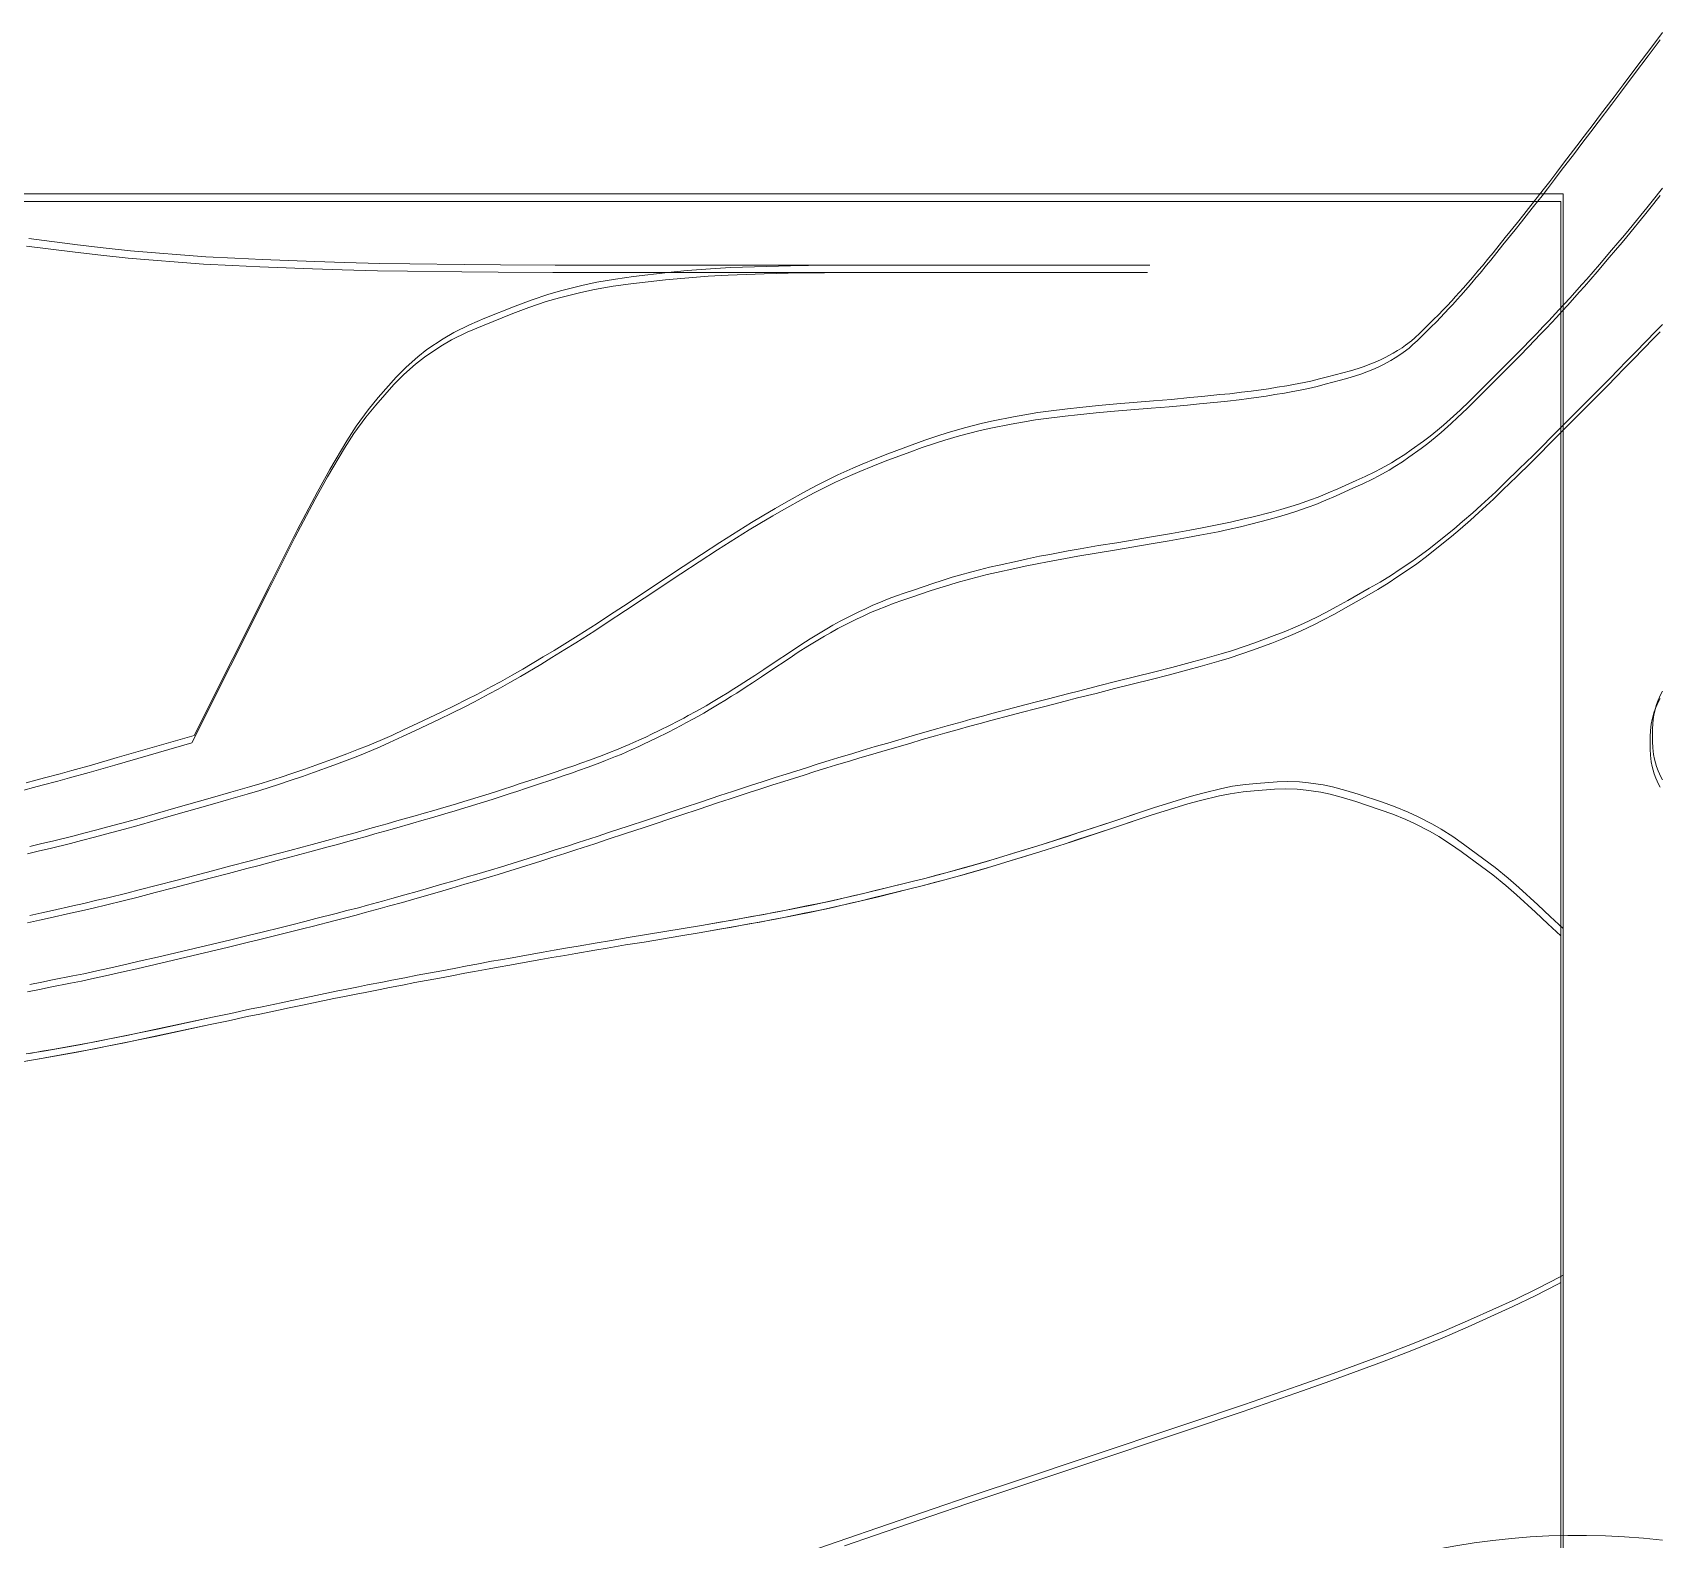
# Model space of a CAD drawing. Header units: metres. Extents: x -1097 to 1588, y -673 to 884.
# Drawn here: x 1431.4 to 1535.4, y 678.1 to 774.2 of the extents above; entities that cross this region are included whole.
import ezdxf

# ---------------------------------------------------------------- set-up
doc = ezdxf.new("R2010")
doc.units = ezdxf.units.M
for name, color, linetype, lineweight, plot in [('MUROS', 7, 'Continuous', 0, False), ('TERRENO', 188, 'Continuous', 0, False), ('TEXTO', 7, 'Continuous', 0, False), ('VISTA LEJOS', 7, 'Continuous', 0, False)]:
    doc.layers.add(name, color=color, linetype=linetype, lineweight=lineweight, plot=plot)

msp = doc.modelspace()

# ---------------------------------------------------------------- linework, layer by layer
at = {"layer": 'MUROS'}
for points in [[(33.52, 763.48), (1528.87, 763.48), (1528.87, 84.2), (33.52, 84.2)], [(33.67, 763.95), (1529.02, 763.95), (1529.02, 84.67), (33.67, 84.67)]]:
    msp.add_lwpolyline(points, close=True, dxfattribs=at)
at = {"layer": 'TERRENO'}
for points in [[(1535.21, 773.77), (1534.46, 772.77), (1533.58, 771.61), (1532.71, 770.45), (1532.13, 769.68), (1531.27, 768.54), (1530.79, 767.91), (1530.22, 767.16), (1529.75, 766.54), (1528.91, 765.44), (1528.48, 764.87), (1528.02, 764.27), (1527.68, 763.84), (1527.14, 763.15), (1526.82, 762.74), (1526.38, 762.18), (1525.97, 761.67), (1525.19, 760.7), (1524.8, 760.22), (1524.41, 759.73), (1524.14, 759.4), (1523.73, 758.9), (1523.49, 758.62), (1523.21, 758.28), (1522.96, 758), (1522.5, 757.48), (1522.26, 757.21), (1522, 756.91), (1521.79, 756.69), (1521.45, 756.32), (1521.23, 756.1), (1520.92, 755.78), (1520.62, 755.48), (1520.04, 754.9), (1519.74, 754.61), (1519.42, 754.32), (1519.2, 754.12), (1518.83, 753.83), (1518.61, 753.68), (1518.31, 753.49), (1518.04, 753.33), (1517.52, 753.05), (1517.24, 752.9), (1516.9, 752.75), (1516.62, 752.64), (1516.12, 752.46), (1515.79, 752.35), (1515.3, 752.2), (1514.82, 752.07), (1513.85, 751.81), (1513.34, 751.68), (1512.78, 751.55), (1512.37, 751.46), (1511.68, 751.32), (1511.25, 751.24), (1510.65, 751.15), (1510.08, 751.06), (1508.98, 750.91), (1508.36, 750.83), (1507.62, 750.74), (1506.98, 750.68), (1505.84, 750.56), (1505.07, 750.49), (1503.91, 750.38), (1502.75, 750.29), (1500.41, 750.09), (1499.24, 749.99), (1498.06, 749.87), (1497.27, 749.78), (1496.06, 749.63), (1495.37, 749.54), (1494.54, 749.4), (1493.83, 749.27), (1492.53, 749.01), (1491.85, 748.86), (1491.1, 748.68), (1490.54, 748.53), (1489.59, 748.25), (1488.99, 748.06), (1488.16, 747.77), (1487.36, 747.48), (1485.8, 746.9), (1485.01, 746.59), (1484.17, 746.25), (1483.58, 745.99), (1482.63, 745.56), (1482.06, 745.29), (1481.31, 744.91), (1480.63, 744.54), (1479.33, 743.83), (1478.62, 743.43), (1477.79, 742.94), (1477.11, 742.53), (1475.9, 741.77), (1475.1, 741.26), (1473.92, 740.49), (1472.75, 739.72), (1470.41, 738.16), (1469.24, 737.38), (1468.06, 736.61), (1467.27, 736.09), (1466.06, 735.32), (1465.37, 734.89), (1464.54, 734.38), (1463.83, 733.95), (1462.53, 733.18), (1461.85, 732.79), (1461.1, 732.37), (1460.54, 732.06), (1459.59, 731.56), (1458.99, 731.25), (1458.16, 730.84), (1457.36, 730.45), (1455.8, 729.71), (1455.01, 729.34), (1454.17, 728.96), (1453.58, 728.69), (1452.63, 728.29), (1452.06, 728.06), (1451.31, 727.77), (1450.63, 727.52), (1449.33, 727.05), (1448.62, 726.8), (1447.79, 726.51), (1447.11, 726.29), (1445.9, 725.91), (1445.1, 725.67), (1443.92, 725.32), (1442.75, 724.99), (1440.41, 724.32), (1439.24, 723.99), (1438.06, 723.65), (1437.27, 723.43), (1436.06, 723.11), (1435.37, 722.92), (1434.54, 722.71), (1433.83, 722.53), (1432.53, 722.21), (1431.85, 722.05), (1431.1, 721.87)], [(1431.1, 717.47), (1431.85, 717.63), (1432.53, 717.78), (1433.83, 718.07), (1434.54, 718.23), (1435.37, 718.43), (1436.06, 718.59), (1437.27, 718.89), (1438.06, 719.09), (1439.24, 719.4), (1440.41, 719.7), (1442.75, 720.31), (1443.91, 720.62), (1445.08, 720.93), (1445.86, 721.13), (1447.02, 721.44), (1447.67, 721.61), (1448.45, 721.82), (1449.1, 721.99), (1450.26, 722.31), (1450.87, 722.47), (1451.52, 722.65), (1451.99, 722.78), (1452.77, 723), (1453.24, 723.13), (1453.89, 723.31), (1454.5, 723.49), (1455.66, 723.82), (1456.25, 723.99), (1456.86, 724.16), (1457.28, 724.29), (1457.92, 724.48), (1458.3, 724.59), (1458.77, 724.73), (1459.19, 724.86), (1459.97, 725.1), (1460.39, 725.23), (1460.86, 725.38), (1461.24, 725.5), (1461.88, 725.71), (1462.3, 725.85), (1462.91, 726.05), (1463.5, 726.24), (1464.66, 726.63), (1465.25, 726.83), (1465.84, 727.03), (1466.24, 727.17), (1466.84, 727.39), (1467.18, 727.51), (1467.6, 727.67), (1467.96, 727.81), (1468.6, 728.07), (1468.95, 728.21), (1469.32, 728.37), (1469.6, 728.49), (1470.08, 728.71), (1470.38, 728.85), (1470.79, 729.05), (1471.19, 729.24), (1471.97, 729.63), (1472.37, 729.83), (1472.79, 730.05), (1473.08, 730.21), (1473.56, 730.47), (1473.84, 730.63), (1474.22, 730.84), (1474.56, 731.04), (1475.2, 731.43), (1475.56, 731.65), (1475.98, 731.91), (1476.32, 732.12), (1476.92, 732.51), (1477.32, 732.77), (1477.91, 733.16), (1478.5, 733.55), (1479.66, 734.33), (1480.25, 734.72), (1480.86, 735.1), (1481.28, 735.36), (1481.93, 735.75), (1482.3, 735.97), (1482.77, 736.23), (1483.19, 736.44), (1483.97, 736.83), (1484.39, 737.03), (1484.86, 737.25), (1485.24, 737.41), (1485.89, 737.67), (1486.3, 737.83), (1486.91, 738.04), (1487.5, 738.24), (1488.66, 738.63), (1489.27, 738.83), (1489.92, 739.03), (1490.39, 739.17), (1491.17, 739.39), (1491.65, 739.51), (1492.29, 739.67), (1492.9, 739.81), (1494.06, 740.07), (1494.71, 740.21), (1495.49, 740.37), (1496.14, 740.49), (1497.3, 740.71), (1498.08, 740.85), (1499.25, 741.05), (1500.41, 741.24), (1502.75, 741.63), (1503.91, 741.83), (1505.08, 742.04), (1505.86, 742.18), (1507.02, 742.41), (1507.67, 742.55), (1508.45, 742.73), (1509.1, 742.89), (1510.26, 743.19), (1510.87, 743.35), (1511.52, 743.55), (1511.99, 743.7), (1512.77, 743.98), (1513.25, 744.15), (1513.89, 744.42), (1514.5, 744.68), (1515.66, 745.2), (1516.26, 745.47), (1516.86, 745.76), (1517.28, 745.98), (1517.93, 746.34), (1518.3, 746.56), (1518.78, 746.87), (1519.19, 747.16), (1519.97, 747.72), (1520.39, 748.03), (1520.86, 748.41), (1521.24, 748.73), (1521.89, 749.31), (1522.3, 749.69), (1522.91, 750.27), (1523.5, 750.86), (1524.66, 752.02), (1525.25, 752.61), (1525.84, 753.2), (1526.24, 753.61), (1526.84, 754.23), (1527.19, 754.58), (1527.6, 755.02), (1527.96, 755.39), (1528.61, 756.08), (1528.95, 756.45), (1529.32, 756.86), (1529.6, 757.17), (1530.08, 757.7), (1530.38, 758.04), (1530.79, 758.52), (1531.19, 758.98), (1531.97, 759.89), (1532.37, 760.36), (1532.79, 760.85), (1533.08, 761.21), (1533.56, 761.79), (1533.84, 762.13), (1534.22, 762.6), (1534.56, 763.03), (1535.21, 763.85), (1535.21, 763.85)], [(1431.02, 760.63), (1434.14, 760.24), (1435.76, 760.05), (1437.51, 759.86), (1438.82, 759.74), (1440.98, 759.57), (1442.31, 759.48), (1444.16, 759.38), (1445.9, 759.3), (1449.27, 759.17), (1451.15, 759.11), (1453.42, 759.05), (1455.33, 759.02), (1458.79, 758.98), (1461.1, 758.96), (1464.59, 758.94), (1468.08, 758.94), (1475.08, 758.94), (1478.55, 758.94), (1481.94, 758.94), (1484.14, 758.94), (1487.34, 758.94), (1489.05, 758.94), (1490.98, 758.94), (1492.49, 758.94), (1495.08, 758.94), (1496.35, 758.94), (1497.59, 758.94), (1498.38, 758.94), (1499.5, 758.94), (1500.09, 758.94), (1500.72, 758.94), (1501.19, 758.94), (1501.97, 758.94), (1502.3, 758.94), (1502.5, 758.94), (1502.51, 758.94), (1502.33, 758.94), (1502.11, 758.94), (1501.62, 758.94), (1501.03, 758.94), (1499.73, 758.94), (1498.94, 758.94), (1497.84, 758.94), (1496.81, 758.94), (1494.83, 758.94), (1493.43, 758.94), (1491.21, 758.94), (1488.91, 758.94), (1484.25, 758.94), (1481.92, 758.93), (1479.6, 758.9), (1478.07, 758.86), (1475.78, 758.78), (1474.51, 758.71), (1473.02, 758.59), (1471.78, 758.47), (1469.58, 758.21), (1468.45, 758.06), (1467.25, 757.85), (1466.39, 757.67), (1465.01, 757.33), (1464.18, 757.09), (1463.07, 756.71), (1462.05, 756.33), (1460.11, 755.55), (1459.13, 755.13), (1458.14, 754.64), (1457.46, 754.24), (1456.42, 753.55), (1455.83, 753.1), (1455.1, 752.44), (1454.46, 751.79), (1453.3, 750.49), (1452.66, 749.71), (1451.91, 748.68), (1451.3, 747.73), (1450.22, 745.91), (1449.43, 744.49), (1448.15, 742.04), (1446.5, 738.77), (1441.58, 728.94), (1441.58, 728.94), (1436.67, 727.53), (1435.02, 727.06), (1433.77, 726.71), (1433.02, 726.5), (1432.02, 726.24), (1431.48, 726.09), (1430.85, 725.93)], [(1431.1, 713.07), (1431.85, 713.21), (1432.53, 713.35), (1433.83, 713.61), (1434.54, 713.75), (1435.37, 713.93), (1436.06, 714.08), (1437.27, 714.35), (1438.06, 714.54), (1439.24, 714.81), (1440.41, 715.09), (1442.75, 715.64), (1443.92, 715.92), (1445.1, 716.21), (1445.9, 716.4), (1447.11, 716.7), (1447.79, 716.87), (1448.62, 717.08), (1449.33, 717.26), (1450.63, 717.59), (1451.31, 717.77), (1452.06, 717.96), (1452.63, 718.12), (1453.58, 718.38), (1454.17, 718.54), (1455.01, 718.77), (1455.8, 719), (1457.36, 719.45), (1458.16, 719.67), (1458.99, 719.92), (1459.59, 720.09), (1460.54, 720.38), (1461.1, 720.55), (1461.85, 720.78), (1462.53, 720.99), (1463.83, 721.4), (1464.54, 721.62), (1465.37, 721.89), (1466.06, 722.11), (1467.27, 722.51), (1468.06, 722.77), (1469.24, 723.16), (1470.41, 723.55), (1472.75, 724.33), (1473.92, 724.72), (1475.1, 725.11), (1475.9, 725.37), (1477.11, 725.77), (1477.79, 725.99), (1478.62, 726.26), (1479.33, 726.48), (1480.63, 726.89), (1481.31, 727.11), (1482.06, 727.34), (1482.63, 727.51), (1483.58, 727.8), (1484.17, 727.98), (1485.01, 728.23), (1485.8, 728.46), (1487.36, 728.91), (1488.16, 729.15), (1488.99, 729.39), (1489.59, 729.55), (1490.54, 729.82), (1491.1, 729.98), (1491.85, 730.18), (1492.53, 730.37), (1493.83, 730.71), (1494.54, 730.9), (1495.37, 731.12), (1496.06, 731.29), (1497.27, 731.6), (1498.06, 731.81), (1499.24, 732.1), (1500.41, 732.4), (1502.75, 732.98), (1503.92, 733.28), (1505.09, 733.59), (1505.88, 733.81), (1507.07, 734.15), (1507.73, 734.35), (1508.54, 734.62), (1509.22, 734.86), (1510.45, 735.31), (1511.09, 735.56), (1511.79, 735.85), (1512.31, 736.08), (1513.17, 736.49), (1513.71, 736.76), (1514.45, 737.16), (1515.15, 737.55), (1516.51, 738.33), (1517.21, 738.73), (1517.93, 739.17), (1518.43, 739.5), (1519.23, 740.04), (1519.7, 740.37), (1520.31, 740.83), (1520.86, 741.27), (1521.9, 742.11), (1522.46, 742.58), (1523.12, 743.15), (1523.65, 743.63), (1524.58, 744.49), (1525.18, 745.07), (1526.08, 745.94), (1526.96, 746.81), (1528.71, 748.56), (1529.58, 749.44), (1530.45, 750.31), (1531.03, 750.89), (1531.89, 751.76), (1532.37, 752.25), (1532.94, 752.83), (1533.41, 753.31), (1534.25, 754.17), (1534.69, 754.62), (1535.15, 755.1), (1535.21, 755.16)]]:
    msp.add_lwpolyline(points, dxfattribs=at)
at = {"layer": 'TEXTO', "color": 141}
msp.add_lwpolyline([(1483.19, 677.73), (1485.17, 678.41), (1488.71, 679.62), (1491.06, 680.42), (1494.58, 681.6), (1498.08, 682.77), (1505.08, 685.1), (1508.56, 686.27), (1511.98, 687.46), (1514.22, 688.25), (1517.5, 689.46), (1519.28, 690.14), (1521.32, 690.98), (1522.96, 691.69), (1525.81, 692.99), (1527.24, 693.67), (1528.68, 694.42), (1528.87, 694.53), (1528.87, 716.63), (1528.06, 717.4), (1527.27, 718.15), (1526.06, 719.24), (1525.38, 719.84), (1524.54, 720.52), (1523.83, 721.06), (1522.53, 722.01), (1521.85, 722.49), (1521.1, 722.97), (1520.54, 723.29), (1519.59, 723.78), (1518.99, 724.06), (1518.16, 724.39), (1517.36, 724.68), (1515.8, 725.2), (1515.01, 725.44), (1514.17, 725.66), (1513.58, 725.79), (1512.63, 725.93), (1512.06, 725.98), (1511.31, 726), (1510.63, 725.98), (1509.33, 725.89), (1508.62, 725.82), (1507.79, 725.7), (1507.11, 725.56), (1505.9, 725.27), (1505.1, 725.06), (1503.92, 724.7), (1502.75, 724.33), (1499.64, 723.29), (1497.67, 722.64), (1495.65, 721.99), (1494.26, 721.56), (1492.1, 720.91), (1490.85, 720.55), (1489.27, 720.12), (1488.16, 719.83), (1487.36, 719.63), (1485.29, 719.11), (1483.89, 718.78), (1482.31, 718.42), (1481.06, 718.15), (1478.9, 717.72), (1477.51, 717.46), (1475.49, 717.1), (1473.92, 716.83), (1472.75, 716.63), (1470.41, 716.24), (1469.24, 716.05), (1468.06, 715.85), (1467.27, 715.71), (1466.06, 715.51), (1465.37, 715.39), (1464.54, 715.25), (1463.83, 715.12), (1462.53, 714.89), (1461.85, 714.77), (1461.1, 714.64), (1460.54, 714.54), (1459.59, 714.36), (1458.99, 714.25), (1458.16, 714.09), (1457.36, 713.94), (1455.8, 713.65), (1455.01, 713.49), (1454.17, 713.33), (1453.58, 713.22), (1452.63, 713.03), (1452.06, 712.92), (1451.31, 712.77), (1450.63, 712.63), (1449.33, 712.36), (1448.62, 712.22), (1447.79, 712.04), (1447.11, 711.9), (1445.9, 711.64), (1445.1, 711.48), (1443.92, 711.22), (1442.75, 710.97), (1439.64, 710.31), (1437.67, 709.89), (1435.65, 709.49), (1434.26, 709.22), (1432.1, 708.84), (1430.85, 708.63)], dxfattribs=at)
at = {"layer": 'VISTA LEJOS'}
for points in [[(1535.21, 773.77), (1534.46, 772.77), (1533.58, 771.61), (1532.71, 770.45), (1532.13, 769.68), (1531.27, 768.54), (1530.79, 767.91), (1530.22, 767.16), (1529.75, 766.54), (1528.91, 765.44), (1528.48, 764.87), (1528.02, 764.27), (1527.68, 763.84), (1527.14, 763.15), (1526.82, 762.74), (1526.38, 762.18), (1525.97, 761.67), (1525.19, 760.7), (1524.8, 760.22), (1524.41, 759.73), (1524.14, 759.4), (1523.73, 758.9), (1523.49, 758.62), (1523.21, 758.28), (1522.96, 758), (1522.5, 757.48), (1522.26, 757.21), (1522, 756.91), (1521.79, 756.69), (1521.45, 756.32), (1521.23, 756.1), (1520.92, 755.78), (1520.62, 755.48), (1520.04, 754.9), (1519.74, 754.61), (1519.42, 754.32), (1519.2, 754.12), (1518.83, 753.83), (1518.61, 753.68), (1518.31, 753.49), (1518.04, 753.33), (1517.52, 753.05), (1517.24, 752.9), (1516.9, 752.75), (1516.62, 752.64), (1516.12, 752.46), (1515.79, 752.35), (1515.3, 752.2), (1514.82, 752.07), (1513.85, 751.81), (1513.34, 751.68), (1512.78, 751.55), (1512.37, 751.46), (1511.68, 751.32), (1511.25, 751.24), (1510.65, 751.15), (1510.08, 751.06), (1508.98, 750.91), (1508.36, 750.83), (1507.62, 750.74), (1506.98, 750.68), (1505.84, 750.56), (1505.07, 750.49), (1503.91, 750.38), (1502.75, 750.29), (1500.41, 750.09), (1499.24, 749.99), (1498.06, 749.87), (1497.27, 749.78), (1496.06, 749.63), (1495.37, 749.54), (1494.54, 749.4), (1493.83, 749.27), (1492.53, 749.01), (1491.85, 748.86), (1491.1, 748.68), (1490.54, 748.53), (1489.59, 748.25), (1488.99, 748.06), (1488.16, 747.77), (1487.36, 747.48), (1485.8, 746.9), (1485.01, 746.59), (1484.17, 746.25), (1483.58, 745.99), (1482.63, 745.56), (1482.06, 745.29), (1481.31, 744.91), (1480.63, 744.54), (1479.33, 743.83), (1478.62, 743.43), (1477.79, 742.94), (1477.11, 742.53), (1475.9, 741.77), (1475.1, 741.26), (1473.92, 740.49), (1472.75, 739.72), (1470.41, 738.16), (1469.24, 737.38), (1468.06, 736.61), (1467.27, 736.09), (1466.06, 735.32), (1465.37, 734.89), (1464.54, 734.38), (1463.83, 733.95), (1462.53, 733.18), (1461.85, 732.79), (1461.1, 732.37), (1460.54, 732.06), (1459.59, 731.56), (1458.99, 731.25), (1458.16, 730.84), (1457.36, 730.45), (1455.8, 729.71), (1455.01, 729.34), (1454.17, 728.96), (1453.58, 728.69), (1452.63, 728.29), (1452.06, 728.06), (1451.31, 727.77), (1450.63, 727.52), (1449.33, 727.05), (1448.62, 726.8), (1447.79, 726.51), (1447.11, 726.29), (1445.9, 725.91), (1445.1, 725.67), (1443.92, 725.32), (1442.75, 724.99), (1440.41, 724.32), (1439.24, 723.99), (1438.06, 723.65), (1437.27, 723.43), (1436.06, 723.11), (1435.37, 722.92), (1434.54, 722.71), (1433.83, 722.53), (1432.53, 722.21), (1431.85, 722.05), (1431.1, 721.87)], [(1535.36, 774.24), (1534.61, 773.24), (1533.73, 772.08), (1532.86, 770.92), (1532.28, 770.15), (1531.42, 769.01), (1530.94, 768.37), (1530.37, 767.63), (1529.9, 767.01), (1529.06, 765.91), (1528.63, 765.34), (1528.17, 764.74), (1527.83, 764.31), (1527.29, 763.62), (1526.97, 763.21), (1526.53, 762.65), (1526.12, 762.14), (1525.34, 761.17), (1524.95, 760.69), (1524.56, 760.2), (1524.29, 759.87), (1523.88, 759.37), (1523.64, 759.09), (1523.36, 758.75), (1523.11, 758.47), (1522.66, 757.95), (1522.42, 757.68), (1522.15, 757.38), (1521.95, 757.16), (1521.6, 756.79), (1521.38, 756.57), (1521.07, 756.25), (1520.77, 755.95), (1520.19, 755.37), (1519.89, 755.08), (1519.57, 754.78), (1519.35, 754.59), (1518.98, 754.3), (1518.76, 754.14), (1518.46, 753.96), (1518.19, 753.8), (1517.67, 753.52), (1517.39, 753.37), (1517.05, 753.22), (1516.77, 753.11), (1516.27, 752.93), (1515.95, 752.82), (1515.46, 752.67), (1514.97, 752.54), (1514, 752.28), (1513.49, 752.15), (1512.93, 752.02), (1512.52, 751.93), (1511.83, 751.79), (1511.4, 751.71), (1510.8, 751.62), (1510.23, 751.53), (1509.13, 751.38), (1508.51, 751.3), (1507.77, 751.21), (1507.13, 751.15), (1505.99, 751.03), (1505.22, 750.96), (1504.06, 750.85), (1502.9, 750.76), (1500.57, 750.56), (1499.39, 750.46), (1498.21, 750.34), (1497.42, 750.25), (1496.21, 750.1), (1495.53, 750.01), (1494.69, 749.87), (1493.98, 749.74), (1492.68, 749.48), (1492, 749.33), (1491.25, 749.15), (1490.69, 749), (1489.74, 748.72), (1489.14, 748.53), (1488.31, 748.24), (1487.51, 747.95), (1485.95, 747.37), (1485.16, 747.06), (1484.32, 746.72), (1483.73, 746.46), (1482.78, 746.03), (1482.21, 745.76), (1481.46, 745.38), (1480.78, 745.01), (1479.48, 744.3), (1478.77, 743.9), (1477.94, 743.41), (1477.26, 743), (1476.05, 742.24), (1475.25, 741.73), (1474.07, 740.96), (1472.9, 740.19), (1470.57, 738.63), (1469.39, 737.85), (1468.21, 737.08), (1467.42, 736.56), (1466.21, 735.79), (1465.53, 735.36), (1464.69, 734.84), (1463.98, 734.42), (1462.68, 733.65), (1462, 733.26), (1461.25, 732.84), (1460.69, 732.53), (1459.74, 732.03), (1459.14, 731.72), (1458.31, 731.31), (1457.51, 730.92), (1455.95, 730.18), (1455.16, 729.81), (1454.32, 729.42), (1453.73, 729.16), (1452.78, 728.76), (1452.21, 728.53), (1451.46, 728.24), (1450.78, 727.98), (1449.48, 727.52), (1448.77, 727.27), (1447.94, 726.98), (1447.26, 726.76), (1446.05, 726.38), (1445.25, 726.14), (1444.07, 725.79), (1442.9, 725.46), (1440.56, 724.79), (1439.39, 724.46), (1438.21, 724.12), (1437.42, 723.9), (1436.21, 723.58), (1435.52, 723.39), (1434.69, 723.18), (1433.98, 723), (1432.68, 722.68), (1432, 722.52), (1431.25, 722.34)], [(1431.25, 717.94), (1432, 718.1), (1432.68, 718.25), (1433.98, 718.54), (1434.69, 718.7), (1435.52, 718.9), (1436.21, 719.06), (1437.42, 719.36), (1438.21, 719.56), (1439.39, 719.87), (1440.56, 720.17), (1442.9, 720.78), (1444.06, 721.09), (1445.23, 721.4), (1446.01, 721.6), (1447.17, 721.91), (1447.82, 722.08), (1448.6, 722.29), (1449.25, 722.46), (1450.41, 722.78), (1451.02, 722.94), (1451.67, 723.12), (1452.14, 723.25), (1452.92, 723.47), (1453.4, 723.6), (1454.04, 723.78), (1454.65, 723.96), (1455.81, 724.29), (1456.4, 724.46), (1457.01, 724.63), (1457.43, 724.75), (1458.08, 724.95), (1458.45, 725.06), (1458.92, 725.2), (1459.34, 725.33), (1460.12, 725.57), (1460.54, 725.7), (1461.01, 725.85), (1461.39, 725.97), (1462.04, 726.18), (1462.45, 726.32), (1463.06, 726.52), (1463.65, 726.71), (1464.81, 727.1), (1465.4, 727.3), (1465.99, 727.5), (1466.39, 727.64), (1466.99, 727.86), (1467.33, 727.98), (1467.75, 728.14), (1468.11, 728.28), (1468.76, 728.54), (1469.1, 728.68), (1469.47, 728.83), (1469.75, 728.96), (1470.23, 729.18), (1470.53, 729.31), (1470.94, 729.52), (1471.34, 729.71), (1472.12, 730.1), (1472.52, 730.3), (1472.94, 730.52), (1473.23, 730.68), (1473.71, 730.94), (1473.99, 731.1), (1474.37, 731.31), (1474.71, 731.51), (1475.36, 731.9), (1475.71, 732.12), (1476.13, 732.38), (1476.47, 732.59), (1477.07, 732.98), (1477.47, 733.24), (1478.06, 733.63), (1478.65, 734.02), (1479.81, 734.8), (1480.41, 735.19), (1481.01, 735.57), (1481.43, 735.83), (1482.08, 736.22), (1482.45, 736.44), (1482.93, 736.7), (1483.34, 736.91), (1484.12, 737.3), (1484.54, 737.5), (1485.01, 737.72), (1485.39, 737.88), (1486.04, 738.14), (1486.45, 738.3), (1487.06, 738.51), (1487.65, 738.71), (1488.82, 739.1), (1489.42, 739.3), (1490.07, 739.5), (1490.54, 739.64), (1491.32, 739.86), (1491.8, 739.98), (1492.44, 740.14), (1493.05, 740.28), (1494.22, 740.54), (1494.86, 740.68), (1495.64, 740.84), (1496.29, 740.96), (1497.46, 741.18), (1498.23, 741.32), (1499.4, 741.52), (1500.57, 741.71), (1502.9, 742.1), (1504.06, 742.3), (1505.23, 742.51), (1506.01, 742.65), (1507.18, 742.88), (1507.82, 743.02), (1508.6, 743.2), (1509.25, 743.36), (1510.42, 743.66), (1511.02, 743.82), (1511.67, 744.02), (1512.14, 744.17), (1512.92, 744.44), (1513.4, 744.62), (1514.04, 744.89), (1514.65, 745.15), (1515.82, 745.67), (1516.41, 745.94), (1517.01, 746.23), (1517.43, 746.45), (1518.08, 746.81), (1518.45, 747.03), (1518.93, 747.34), (1519.34, 747.63), (1520.12, 748.19), (1520.54, 748.5), (1521.01, 748.88), (1521.39, 749.2), (1522.04, 749.78), (1522.45, 750.16), (1523.06, 750.74), (1523.65, 751.32), (1524.82, 752.49), (1525.4, 753.08), (1525.99, 753.67), (1526.39, 754.08), (1526.99, 754.7), (1527.34, 755.05), (1527.75, 755.49), (1528.11, 755.86), (1528.76, 756.55), (1529.1, 756.92), (1529.47, 757.33), (1529.76, 757.64), (1530.23, 758.17), (1530.53, 758.51), (1530.95, 758.99), (1531.34, 759.45), (1532.12, 760.36), (1532.52, 760.83), (1532.94, 761.32), (1533.24, 761.68), (1533.71, 762.26), (1533.99, 762.6), (1534.37, 763.07), (1534.71, 763.5), (1535.36, 764.32), (1535.36, 764.32)], [(33.52, 763.48), (1528.87, 763.48)], [(33.67, 763.95), (1529.02, 763.95)], [(1431.1, 717.47), (1431.85, 717.63), (1432.53, 717.78), (1433.83, 718.07), (1434.54, 718.23), (1435.37, 718.43), (1436.06, 718.59), (1437.27, 718.89), (1438.06, 719.09), (1439.24, 719.4), (1440.41, 719.7), (1442.75, 720.31), (1443.91, 720.62), (1445.08, 720.93), (1445.86, 721.13), (1447.02, 721.44), (1447.67, 721.61), (1448.45, 721.82), (1449.1, 721.99), (1450.26, 722.31), (1450.87, 722.47), (1451.52, 722.65), (1451.99, 722.78), (1452.77, 723), (1453.24, 723.13), (1453.89, 723.31), (1454.5, 723.49), (1455.66, 723.82), (1456.25, 723.99), (1456.86, 724.16), (1457.28, 724.29), (1457.92, 724.48), (1458.3, 724.59), (1458.77, 724.73), (1459.19, 724.86), (1459.97, 725.1), (1460.39, 725.23), (1460.86, 725.38), (1461.24, 725.5), (1461.88, 725.71), (1462.3, 725.85), (1462.91, 726.05), (1463.5, 726.24), (1464.66, 726.63), (1465.25, 726.83), (1465.84, 727.03), (1466.24, 727.17), (1466.84, 727.39), (1467.18, 727.51), (1467.6, 727.67), (1467.96, 727.81), (1468.6, 728.07), (1468.95, 728.21), (1469.32, 728.37), (1469.6, 728.49), (1470.08, 728.71), (1470.38, 728.85), (1470.79, 729.05), (1471.19, 729.24), (1471.97, 729.63), (1472.37, 729.83), (1472.79, 730.05), (1473.08, 730.21), (1473.56, 730.47), (1473.84, 730.63), (1474.22, 730.84), (1474.56, 731.04), (1475.2, 731.43), (1475.56, 731.65), (1475.98, 731.91), (1476.32, 732.12), (1476.92, 732.51), (1477.32, 732.77), (1477.91, 733.16), (1478.5, 733.55), (1479.66, 734.33), (1480.25, 734.72), (1480.86, 735.1), (1481.28, 735.36), (1481.93, 735.75), (1482.3, 735.97), (1482.77, 736.23), (1483.19, 736.44), (1483.97, 736.83), (1484.39, 737.03), (1484.86, 737.25), (1485.24, 737.41), (1485.89, 737.67), (1486.3, 737.83), (1486.91, 738.04), (1487.5, 738.24), (1488.66, 738.63), (1489.27, 738.83), (1489.92, 739.03), (1490.39, 739.17), (1491.17, 739.39), (1491.65, 739.51), (1492.29, 739.67), (1492.9, 739.81), (1494.06, 740.07), (1494.71, 740.21), (1495.49, 740.37), (1496.14, 740.49), (1497.3, 740.71), (1498.08, 740.85), (1499.25, 741.05), (1500.41, 741.24), (1502.75, 741.63), (1503.91, 741.83), (1505.08, 742.04), (1505.86, 742.18), (1507.02, 742.41), (1507.67, 742.55), (1508.45, 742.73), (1509.1, 742.89), (1510.26, 743.19), (1510.87, 743.35), (1511.52, 743.55), (1511.99, 743.7), (1512.77, 743.98), (1513.25, 744.15), (1513.89, 744.42), (1514.5, 744.68), (1515.66, 745.2), (1516.26, 745.47), (1516.86, 745.76), (1517.28, 745.98), (1517.93, 746.34), (1518.3, 746.56), (1518.78, 746.87), (1519.19, 747.16), (1519.97, 747.72), (1520.39, 748.03), (1520.86, 748.41), (1521.24, 748.73), (1521.89, 749.31), (1522.3, 749.69), (1522.91, 750.27), (1523.5, 750.86), (1524.66, 752.02), (1525.25, 752.61), (1525.84, 753.2), (1526.24, 753.61), (1526.84, 754.23), (1527.19, 754.58), (1527.6, 755.02), (1527.96, 755.39), (1528.61, 756.08), (1528.95, 756.45), (1529.32, 756.86), (1529.6, 757.17), (1530.08, 757.7), (1530.38, 758.04), (1530.79, 758.52), (1531.19, 758.98), (1531.97, 759.89), (1532.37, 760.36), (1532.79, 760.85), (1533.08, 761.21), (1533.56, 761.79), (1533.84, 762.13), (1534.22, 762.6), (1534.56, 763.03), (1535.21, 763.85), (1535.21, 763.85)], [(1528.87, 763.48), (1528.87, 84.2)], [(1529.02, 763.95), (1529.02, 84.67)], [(1431.18, 761.1), (1434.29, 760.71), (1435.91, 760.52), (1437.67, 760.33), (1438.97, 760.21), (1441.13, 760.04), (1442.47, 759.95), (1444.31, 759.85), (1446.05, 759.77), (1449.42, 759.64), (1451.3, 759.58), (1453.57, 759.52), (1455.48, 759.49), (1458.94, 759.45), (1461.25, 759.43), (1464.74, 759.41), (1468.23, 759.41), (1475.23, 759.41), (1478.7, 759.41), (1482.09, 759.41), (1484.29, 759.41), (1487.49, 759.41), (1489.2, 759.41), (1491.13, 759.41), (1492.64, 759.41), (1495.23, 759.41), (1496.5, 759.41), (1497.74, 759.41), (1498.53, 759.41), (1499.65, 759.41), (1500.24, 759.41), (1500.87, 759.41), (1501.34, 759.41), (1502.12, 759.41), (1502.45, 759.41), (1502.65, 759.41), (1502.66, 759.41), (1502.49, 759.41), (1502.26, 759.41), (1501.78, 759.41), (1501.18, 759.41), (1499.88, 759.41), (1499.09, 759.41), (1497.99, 759.41), (1496.97, 759.41), (1494.98, 759.41), (1493.58, 759.41), (1491.36, 759.41), (1489.06, 759.41), (1484.4, 759.41), (1482.07, 759.4), (1479.75, 759.37), (1478.22, 759.33), (1475.93, 759.25), (1474.66, 759.18), (1473.17, 759.06), (1471.93, 758.94), (1469.73, 758.68), (1468.6, 758.52), (1467.4, 758.32), (1466.54, 758.14), (1465.16, 757.8), (1464.33, 757.56), (1463.22, 757.18), (1462.2, 756.8), (1460.26, 756.02), (1459.28, 755.6), (1458.29, 755.11), (1457.61, 754.71), (1456.57, 754.02), (1455.98, 753.57), (1455.25, 752.91), (1454.61, 752.26), (1453.45, 750.96), (1452.81, 750.18), (1452.06, 749.15), (1451.45, 748.2), (1450.37, 746.38), (1449.58, 744.96), (1448.3, 742.51), (1446.65, 739.24), (1441.73, 729.41), (1441.73, 729.41), (1436.82, 728), (1435.17, 727.53), (1433.92, 727.18), (1433.17, 726.97), (1432.17, 726.71), (1431.63, 726.56), (1431, 726.4)], [(1431.02, 760.63), (1434.14, 760.24), (1435.76, 760.05), (1437.51, 759.86), (1438.82, 759.74), (1440.98, 759.57), (1442.31, 759.48), (1444.16, 759.38), (1445.9, 759.3), (1449.27, 759.17), (1451.15, 759.11), (1453.42, 759.05), (1455.33, 759.02), (1458.79, 758.98), (1461.1, 758.96), (1464.59, 758.94), (1468.08, 758.94), (1475.08, 758.94), (1478.55, 758.94), (1481.94, 758.94), (1484.14, 758.94), (1487.34, 758.94), (1489.05, 758.94), (1490.98, 758.94), (1492.49, 758.94), (1495.08, 758.94), (1496.35, 758.94), (1497.59, 758.94), (1498.38, 758.94), (1499.5, 758.94), (1500.09, 758.94), (1500.72, 758.94), (1501.19, 758.94), (1501.97, 758.94), (1502.3, 758.94), (1502.5, 758.94), (1502.51, 758.94), (1502.33, 758.94), (1502.11, 758.94), (1501.62, 758.94), (1501.03, 758.94), (1499.73, 758.94), (1498.94, 758.94), (1497.84, 758.94), (1496.81, 758.94), (1494.83, 758.94), (1493.43, 758.94), (1491.21, 758.94), (1488.91, 758.94), (1484.25, 758.94), (1481.92, 758.93), (1479.6, 758.9), (1478.07, 758.86), (1475.78, 758.78), (1474.51, 758.71), (1473.02, 758.59), (1471.78, 758.47), (1469.58, 758.21), (1468.45, 758.06), (1467.25, 757.85), (1466.39, 757.67), (1465.01, 757.33), (1464.18, 757.09), (1463.07, 756.71), (1462.05, 756.33), (1460.11, 755.55), (1459.13, 755.13), (1458.14, 754.64), (1457.46, 754.24), (1456.42, 753.55), (1455.83, 753.1), (1455.1, 752.44), (1454.46, 751.79), (1453.3, 750.49), (1452.66, 749.71), (1451.91, 748.68), (1451.3, 747.73), (1450.22, 745.91), (1449.43, 744.49), (1448.15, 742.04), (1446.5, 738.77), (1441.58, 728.94), (1441.58, 728.94), (1436.67, 727.53), (1435.02, 727.06), (1433.77, 726.71), (1433.02, 726.5), (1432.02, 726.24), (1431.48, 726.09), (1430.85, 725.93)], [(1431.1, 713.07), (1431.85, 713.21), (1432.53, 713.35), (1433.83, 713.61), (1434.54, 713.75), (1435.37, 713.93), (1436.06, 714.08), (1437.27, 714.35), (1438.06, 714.54), (1439.24, 714.81), (1440.41, 715.09), (1442.75, 715.64), (1443.92, 715.92), (1445.1, 716.21), (1445.9, 716.4), (1447.11, 716.7), (1447.79, 716.87), (1448.62, 717.08), (1449.33, 717.26), (1450.63, 717.59), (1451.31, 717.77), (1452.06, 717.96), (1452.63, 718.12), (1453.58, 718.38), (1454.17, 718.54), (1455.01, 718.77), (1455.8, 719), (1457.36, 719.45), (1458.16, 719.67), (1458.99, 719.92), (1459.59, 720.09), (1460.54, 720.38), (1461.1, 720.55), (1461.85, 720.78), (1462.53, 720.99), (1463.83, 721.4), (1464.54, 721.62), (1465.37, 721.89), (1466.06, 722.11), (1467.27, 722.51), (1468.06, 722.77), (1469.24, 723.16), (1470.41, 723.55), (1472.75, 724.33), (1473.92, 724.72), (1475.1, 725.11), (1475.9, 725.37), (1477.11, 725.77), (1477.79, 725.99), (1478.62, 726.26), (1479.33, 726.48), (1480.63, 726.89), (1481.31, 727.11), (1482.06, 727.34), (1482.63, 727.51), (1483.58, 727.8), (1484.17, 727.98), (1485.01, 728.23), (1485.8, 728.46), (1487.36, 728.91), (1488.16, 729.15), (1488.99, 729.39), (1489.59, 729.55), (1490.54, 729.82), (1491.1, 729.98), (1491.85, 730.18), (1492.53, 730.37), (1493.83, 730.71), (1494.54, 730.9), (1495.37, 731.12), (1496.06, 731.29), (1497.27, 731.6), (1498.06, 731.81), (1499.24, 732.1), (1500.41, 732.4), (1502.75, 732.98), (1503.92, 733.28), (1505.09, 733.59), (1505.88, 733.81), (1507.07, 734.15), (1507.73, 734.35), (1508.54, 734.62), (1509.22, 734.86), (1510.45, 735.31), (1511.09, 735.56), (1511.79, 735.85), (1512.31, 736.08), (1513.17, 736.49), (1513.71, 736.76), (1514.45, 737.16), (1515.15, 737.55), (1516.51, 738.33), (1517.21, 738.73), (1517.93, 739.17), (1518.43, 739.5), (1519.23, 740.04), (1519.7, 740.37), (1520.31, 740.83), (1520.86, 741.27), (1521.9, 742.11), (1522.46, 742.58), (1523.12, 743.15), (1523.65, 743.63), (1524.58, 744.49), (1525.18, 745.07), (1526.08, 745.94), (1526.96, 746.81), (1528.71, 748.56), (1529.58, 749.44), (1530.45, 750.31), (1531.03, 750.89), (1531.89, 751.76), (1532.37, 752.25), (1532.94, 752.83), (1533.41, 753.31), (1534.25, 754.17), (1534.69, 754.62), (1535.15, 755.1), (1535.21, 755.16)], [(1431.25, 713.54), (1432, 713.68), (1432.68, 713.82), (1433.98, 714.08), (1434.69, 714.22), (1435.52, 714.4), (1436.21, 714.55), (1437.42, 714.82), (1438.21, 715.01), (1439.39, 715.28), (1440.56, 715.56), (1442.9, 716.11), (1444.07, 716.39), (1445.25, 716.68), (1446.05, 716.87), (1447.26, 717.17), (1447.94, 717.34), (1448.77, 717.55), (1449.48, 717.73), (1450.78, 718.06), (1451.46, 718.24), (1452.21, 718.43), (1452.78, 718.59), (1453.73, 718.85), (1454.32, 719.01), (1455.16, 719.24), (1455.95, 719.47), (1457.51, 719.92), (1458.31, 720.14), (1459.14, 720.39), (1459.74, 720.56), (1460.69, 720.85), (1461.25, 721.02), (1462, 721.25), (1462.68, 721.46), (1463.98, 721.87), (1464.69, 722.09), (1465.53, 722.36), (1466.21, 722.58), (1467.42, 722.98), (1468.21, 723.24), (1469.39, 723.63), (1470.57, 724.02), (1472.9, 724.8), (1474.07, 725.19), (1475.25, 725.58), (1476.05, 725.84), (1477.26, 726.24), (1477.94, 726.46), (1478.77, 726.73), (1479.48, 726.95), (1480.78, 727.36), (1481.46, 727.58), (1482.21, 727.81), (1482.78, 727.98), (1483.73, 728.27), (1484.32, 728.45), (1485.16, 728.7), (1485.95, 728.93), (1487.51, 729.38), (1488.31, 729.62), (1489.14, 729.86), (1489.74, 730.02), (1490.69, 730.29), (1491.25, 730.45), (1492, 730.65), (1492.68, 730.83), (1493.98, 731.18), (1494.69, 731.37), (1495.53, 731.59), (1496.21, 731.76), (1497.42, 732.07), (1498.21, 732.27), (1499.39, 732.57), (1500.57, 732.87), (1502.9, 733.45), (1504.07, 733.75), (1505.24, 734.06), (1506.03, 734.27), (1507.22, 734.62), (1507.88, 734.82), (1508.69, 735.09), (1509.37, 735.33), (1510.6, 735.78), (1511.24, 736.03), (1511.94, 736.32), (1512.46, 736.55), (1513.32, 736.96), (1513.86, 737.23), (1514.6, 737.63), (1515.3, 738.02), (1516.66, 738.8), (1517.36, 739.2), (1518.08, 739.64), (1518.58, 739.97), (1519.38, 740.51), (1519.85, 740.84), (1520.46, 741.3), (1521.01, 741.74), (1522.05, 742.58), (1522.61, 743.05), (1523.27, 743.62), (1523.8, 744.1), (1524.73, 744.96), (1525.33, 745.54), (1526.23, 746.41), (1527.11, 747.28), (1528.86, 749.03), (1529.73, 749.91), (1530.6, 750.78), (1531.18, 751.36), (1532.04, 752.23), (1532.52, 752.72), (1533.09, 753.3), (1533.56, 753.78), (1534.4, 754.64), (1534.84, 755.09), (1535.3, 755.56), (1535.36, 755.63)], [(1535.21, 731.77), (1535.1, 731.57), (1534.93, 731.2), (1534.83, 730.92), (1534.7, 730.44), (1534.64, 730.14), (1534.6, 729.73), (1534.58, 729.33), (1534.58, 728.55), (1534.6, 728.15), (1534.64, 727.73), (1534.7, 727.44), (1534.83, 726.96), (1534.93, 726.68), (1535.1, 726.3), (1535.21, 726.11)], [(1535.21, 731.77), (1535.1, 731.57), (1534.93, 731.2), (1534.83, 730.92), (1534.7, 730.44), (1534.64, 730.14), (1534.6, 729.73), (1534.58, 729.33), (1534.58, 728.55), (1534.6, 728.15), (1534.64, 727.73), (1534.7, 727.44), (1534.83, 726.96), (1534.93, 726.68), (1535.1, 726.3), (1535.21, 726.11)], [(1535.36, 732.24), (1535.25, 732.04), (1535.08, 731.67), (1534.98, 731.39), (1534.85, 730.91), (1534.79, 730.61), (1534.75, 730.19), (1534.73, 729.8), (1534.73, 729.02), (1534.75, 728.62), (1534.79, 728.2), (1534.85, 727.91), (1534.98, 727.43), (1535.08, 727.15), (1535.25, 726.77), (1535.36, 726.58)], [(1483.19, 677.73), (1485.17, 678.41), (1488.71, 679.62), (1491.06, 680.42), (1494.58, 681.6), (1498.08, 682.77), (1505.08, 685.1), (1508.56, 686.27), (1511.98, 687.46), (1514.22, 688.25), (1517.5, 689.46), (1519.28, 690.14), (1521.32, 690.98), (1522.96, 691.69), (1525.81, 692.99), (1527.24, 693.67), (1528.68, 694.42), (1528.87, 694.53), (1528.87, 716.63), (1528.06, 717.4), (1527.27, 718.15), (1526.06, 719.24), (1525.38, 719.84), (1524.54, 720.52), (1523.83, 721.06), (1522.53, 722.01), (1521.85, 722.49), (1521.1, 722.97), (1520.54, 723.29), (1519.59, 723.78), (1518.99, 724.06), (1518.16, 724.39), (1517.36, 724.68), (1515.8, 725.2), (1515.01, 725.44), (1514.17, 725.66), (1513.58, 725.79), (1512.63, 725.93), (1512.06, 725.98), (1511.31, 726), (1510.63, 725.98), (1509.33, 725.89), (1508.62, 725.82), (1507.79, 725.7), (1507.11, 725.56), (1505.9, 725.27), (1505.1, 725.06), (1503.92, 724.7), (1502.75, 724.33), (1499.64, 723.29), (1497.67, 722.64), (1495.65, 721.99), (1494.26, 721.56), (1492.1, 720.91), (1490.85, 720.55), (1489.27, 720.12), (1488.16, 719.83), (1487.36, 719.63), (1485.29, 719.11), (1483.89, 718.78), (1482.31, 718.42), (1481.06, 718.15), (1478.9, 717.72), (1477.51, 717.46), (1475.49, 717.1), (1473.92, 716.83), (1472.75, 716.63), (1470.41, 716.24), (1469.24, 716.05), (1468.06, 715.85), (1467.27, 715.71), (1466.06, 715.51), (1465.37, 715.39), (1464.54, 715.25), (1463.83, 715.12), (1462.53, 714.89), (1461.85, 714.77), (1461.1, 714.64), (1460.54, 714.54), (1459.59, 714.36), (1458.99, 714.25), (1458.16, 714.09), (1457.36, 713.94), (1455.8, 713.65), (1455.01, 713.49), (1454.17, 713.33), (1453.58, 713.22), (1452.63, 713.03), (1452.06, 712.92), (1451.31, 712.77), (1450.63, 712.63), (1449.33, 712.36), (1448.62, 712.22), (1447.79, 712.04), (1447.11, 711.9), (1445.9, 711.64), (1445.1, 711.48), (1443.92, 711.22), (1442.75, 710.97), (1439.64, 710.31), (1437.67, 709.89), (1435.65, 709.49), (1434.26, 709.22), (1432.1, 708.84), (1430.85, 708.63)], [(1480.95, 677.36), (1483.34, 678.2), (1485.32, 678.88), (1488.86, 680.09), (1491.22, 680.89), (1494.73, 682.07), (1498.23, 683.24), (1505.23, 685.57), (1508.71, 686.74), (1512.13, 687.93), (1514.37, 688.72), (1517.65, 689.93), (1519.43, 690.61), (1521.47, 691.45), (1523.11, 692.16), (1525.96, 693.45), (1527.39, 694.14), (1528.83, 694.89), (1529.02, 695), (1529.02, 717.1), (1528.21, 717.87), (1527.42, 718.62), (1526.21, 719.71), (1525.53, 720.31), (1524.69, 720.99), (1523.98, 721.53), (1522.68, 722.48), (1522, 722.96), (1521.25, 723.44), (1520.69, 723.76), (1519.74, 724.25), (1519.14, 724.53), (1518.31, 724.86), (1517.51, 725.15), (1515.95, 725.67), (1515.16, 725.91), (1514.32, 726.13), (1513.73, 726.26), (1512.78, 726.4), (1512.21, 726.45), (1511.46, 726.47), (1510.78, 726.45), (1509.48, 726.36), (1508.77, 726.29), (1507.94, 726.17), (1507.26, 726.03), (1506.05, 725.74), (1505.25, 725.53), (1504.07, 725.17), (1502.9, 724.8), (1499.79, 723.76), (1497.82, 723.11), (1495.8, 722.46), (1494.41, 722.03), (1492.25, 721.38), (1491, 721.02), (1489.42, 720.59), (1488.31, 720.3), (1487.51, 720.1), (1485.44, 719.58), (1484.04, 719.25), (1482.46, 718.89), (1481.21, 718.62), (1479.05, 718.19), (1477.66, 717.93), (1475.64, 717.57), (1474.07, 717.3), (1472.9, 717.1), (1470.57, 716.71), (1469.39, 716.52), (1468.21, 716.32), (1467.42, 716.18), (1466.21, 715.98), (1465.53, 715.86), (1464.69, 715.72), (1463.98, 715.59), (1462.68, 715.36), (1462, 715.24), (1461.25, 715.11), (1460.69, 715.01), (1459.74, 714.83), (1459.14, 714.72), (1458.31, 714.56), (1457.51, 714.41), (1455.95, 714.12), (1455.16, 713.96), (1454.32, 713.8), (1453.73, 713.69), (1452.78, 713.5), (1452.21, 713.39), (1451.46, 713.24), (1450.78, 713.1), (1449.48, 712.83), (1448.77, 712.69), (1447.94, 712.51), (1447.26, 712.37), (1446.05, 712.11), (1445.25, 711.95), (1444.07, 711.69), (1442.9, 711.44), (1439.79, 710.78), (1437.82, 710.36), (1435.8, 709.96), (1434.41, 709.69), (1432.25, 709.31), (1431, 709.1)], [(1528.87, 716.63), (1528.06, 717.4), (1527.27, 718.15), (1526.06, 719.24), (1525.38, 719.84), (1524.54, 720.52), (1523.83, 721.06), (1522.53, 722.01), (1521.85, 722.49), (1521.1, 722.97), (1520.54, 723.29), (1519.59, 723.78), (1518.99, 724.06), (1518.16, 724.39), (1517.36, 724.68), (1515.8, 725.2), (1515.01, 725.44), (1514.17, 725.66), (1513.58, 725.79), (1512.63, 725.93), (1512.06, 725.98), (1511.31, 726), (1510.63, 725.98), (1509.33, 725.89), (1508.62, 725.82), (1507.79, 725.7), (1507.11, 725.56), (1505.9, 725.27), (1505.1, 725.06), (1503.92, 724.7), (1502.75, 724.33), (1500.41, 723.55), (1499.24, 723.16), (1498.06, 722.77), (1497.27, 722.51), (1496.06, 722.12), (1495.37, 721.91), (1494.54, 721.65), (1493.83, 721.43), (1492.53, 721.04), (1491.85, 720.84), (1491.1, 720.63), (1490.54, 720.47), (1489.59, 720.21), (1488.99, 720.05), (1488.16, 719.83), (1487.36, 719.63), (1485.8, 719.24), (1485.01, 719.05), (1484.17, 718.84), (1483.58, 718.71), (1482.63, 718.49), (1482.06, 718.36), (1481.31, 718.21), (1480.63, 718.07), (1479.33, 717.81), (1478.62, 717.67), (1477.79, 717.51), (1477.11, 717.39), (1475.9, 717.17), (1475.1, 717.03), (1473.92, 716.83), (1472.75, 716.63), (1470.41, 716.24), (1469.24, 716.05), (1468.06, 715.85), (1467.27, 715.71), (1466.06, 715.51), (1465.37, 715.39), (1464.54, 715.25), (1463.83, 715.12), (1462.53, 714.89), (1461.85, 714.77), (1461.1, 714.64), (1460.54, 714.54), (1459.59, 714.36), (1458.99, 714.25), (1458.16, 714.09), (1457.36, 713.94), (1455.8, 713.65), (1455.01, 713.49), (1454.17, 713.33), (1453.58, 713.22), (1452.63, 713.03), (1452.06, 712.92), (1451.31, 712.77), (1450.63, 712.63), (1449.33, 712.36), (1448.62, 712.22), (1447.79, 712.04), (1447.11, 711.9), (1445.9, 711.64), (1445.1, 711.48), (1443.92, 711.22), (1442.75, 710.97), (1440.41, 710.47), (1439.24, 710.22), (1438.06, 709.98), (1437.27, 709.81), (1436.06, 709.57), (1435.37, 709.43), (1434.54, 709.28), (1433.83, 709.15), (1432.53, 708.91), (1431.85, 708.8), (1431.1, 708.67)], [(1528.87, 716.63), (1528.06, 717.4), (1527.27, 718.15), (1526.06, 719.24), (1525.38, 719.84), (1524.54, 720.52), (1523.83, 721.06), (1522.53, 722.01), (1521.85, 722.49), (1521.1, 722.97), (1520.54, 723.29), (1519.59, 723.78), (1518.99, 724.06), (1518.16, 724.39), (1517.36, 724.68), (1515.8, 725.2), (1515.01, 725.44), (1514.17, 725.66), (1513.58, 725.79), (1512.63, 725.93), (1512.06, 725.98), (1511.31, 726), (1510.63, 725.98), (1509.33, 725.89), (1508.62, 725.82), (1507.79, 725.7), (1507.11, 725.56), (1505.9, 725.27), (1505.1, 725.06), (1503.92, 724.7), (1502.75, 724.33), (1500.41, 723.55), (1499.24, 723.16), (1498.06, 722.77), (1497.27, 722.51), (1496.06, 722.12), (1495.37, 721.91), (1494.54, 721.65), (1493.83, 721.43), (1492.53, 721.04), (1491.85, 720.84), (1491.1, 720.63), (1490.54, 720.47), (1489.59, 720.21), (1488.99, 720.05), (1488.16, 719.83), (1487.36, 719.63), (1485.8, 719.24), (1485.01, 719.05), (1484.17, 718.84), (1483.58, 718.71), (1482.63, 718.49), (1482.06, 718.36), (1481.31, 718.21), (1480.63, 718.07), (1479.33, 717.81), (1478.62, 717.67), (1477.79, 717.51), (1477.11, 717.39), (1475.9, 717.17), (1475.1, 717.03), (1473.92, 716.83), (1472.75, 716.63), (1470.41, 716.24), (1469.24, 716.05), (1468.06, 715.85), (1467.27, 715.71), (1466.06, 715.51), (1465.37, 715.39), (1464.54, 715.25), (1463.83, 715.12), (1462.53, 714.89), (1461.85, 714.77), (1461.1, 714.64), (1460.54, 714.54), (1459.59, 714.36), (1458.99, 714.25), (1458.16, 714.09), (1457.36, 713.94), (1455.8, 713.65), (1455.01, 713.49), (1454.17, 713.33), (1453.58, 713.22), (1452.63, 713.03), (1452.06, 712.92), (1451.31, 712.77), (1450.63, 712.63), (1449.33, 712.36), (1448.62, 712.22), (1447.79, 712.04), (1447.11, 711.9), (1445.9, 711.64), (1445.1, 711.48), (1443.92, 711.22), (1442.75, 710.97), (1440.41, 710.47), (1439.24, 710.22), (1438.06, 709.98), (1437.27, 709.81), (1436.06, 709.57), (1435.37, 709.43), (1434.54, 709.28), (1433.83, 709.15), (1432.53, 708.91), (1431.85, 708.8), (1431.1, 708.67)], [(1529.02, 717.1), (1528.21, 717.87), (1527.42, 718.62), (1526.21, 719.71), (1525.53, 720.31), (1524.69, 720.99), (1523.98, 721.53), (1522.68, 722.48), (1522, 722.96), (1521.25, 723.44), (1520.69, 723.76), (1519.74, 724.25), (1519.14, 724.53), (1518.31, 724.86), (1517.51, 725.15), (1515.95, 725.67), (1515.16, 725.91), (1514.32, 726.13), (1513.73, 726.26), (1512.78, 726.4), (1512.21, 726.45), (1511.46, 726.47), (1510.78, 726.45), (1509.48, 726.36), (1508.77, 726.29), (1507.94, 726.17), (1507.26, 726.03), (1506.05, 725.74), (1505.25, 725.53), (1504.07, 725.17), (1502.9, 724.8), (1500.57, 724.02), (1499.39, 723.63), (1498.21, 723.24), (1497.42, 722.98), (1496.21, 722.59), (1495.53, 722.38), (1494.69, 722.12), (1493.98, 721.9), (1492.68, 721.51), (1492, 721.31), (1491.25, 721.1), (1490.69, 720.94), (1489.74, 720.68), (1489.14, 720.52), (1488.31, 720.3), (1487.51, 720.1), (1485.95, 719.71), (1485.16, 719.52), (1484.32, 719.31), (1483.73, 719.18), (1482.78, 718.96), (1482.21, 718.83), (1481.46, 718.68), (1480.78, 718.54), (1479.48, 718.28), (1478.77, 718.14), (1477.94, 717.98), (1477.26, 717.86), (1476.05, 717.64), (1475.25, 717.5), (1474.07, 717.3), (1472.9, 717.1), (1470.57, 716.71), (1469.39, 716.52), (1468.21, 716.32), (1467.42, 716.18), (1466.21, 715.98), (1465.53, 715.86), (1464.69, 715.72), (1463.98, 715.59), (1462.68, 715.36), (1462, 715.24), (1461.25, 715.11), (1460.69, 715.01), (1459.74, 714.83), (1459.14, 714.72), (1458.31, 714.56), (1457.51, 714.41), (1455.95, 714.12), (1455.16, 713.96), (1454.32, 713.8), (1453.73, 713.69), (1452.78, 713.5), (1452.21, 713.39), (1451.46, 713.24), (1450.78, 713.1), (1449.48, 712.83), (1448.77, 712.69), (1447.94, 712.51), (1447.26, 712.37), (1446.05, 712.11), (1445.25, 711.95), (1444.07, 711.69), (1442.9, 711.44), (1440.56, 710.94), (1439.39, 710.69), (1438.21, 710.45), (1437.42, 710.28), (1436.21, 710.04), (1435.52, 709.9), (1434.69, 709.75), (1433.98, 709.62), (1432.68, 709.38), (1432, 709.27), (1431.25, 709.14)], [(1480.95, 677.36), (1483.34, 678.2), (1485.32, 678.88), (1488.86, 680.09), (1491.22, 680.89), (1494.73, 682.07), (1498.23, 683.24), (1505.23, 685.57), (1508.71, 686.74), (1512.13, 687.93), (1514.37, 688.72), (1517.65, 689.93), (1519.43, 690.61), (1521.47, 691.45), (1523.11, 692.16), (1525.96, 693.45), (1527.39, 694.14), (1528.83, 694.89), (1529.02, 695)], [(1483.19, 677.73), (1485.17, 678.41), (1488.71, 679.62), (1491.06, 680.42), (1494.58, 681.6), (1498.08, 682.77), (1505.08, 685.1), (1508.56, 686.27), (1511.98, 687.46), (1514.22, 688.25), (1517.5, 689.46), (1519.28, 690.14), (1521.32, 690.98), (1522.96, 691.69), (1525.81, 692.99), (1527.24, 693.67), (1528.68, 694.42), (1528.87, 694.53)], [(1483.19, 677.73), (1485.17, 678.41), (1488.71, 679.62), (1491.06, 680.42), (1494.58, 681.6), (1498.08, 682.77), (1505.08, 685.1), (1508.56, 686.27), (1511.98, 687.46), (1514.22, 688.25), (1517.5, 689.46), (1519.28, 690.14), (1521.32, 690.98), (1522.96, 691.69), (1525.81, 692.99), (1527.24, 693.67), (1528.68, 694.42), (1528.87, 694.53)]]:
    msp.add_lwpolyline(points, dxfattribs=at)
msp.add_lwpolyline([(820.57, 307.12, 0.15149), (865.35, 355.25, -0.264746), (939.34, 409.87, 0.126184), (1009.29, 441.3, 0.023351), (1019.85, 446.66, -0.201499), (1077.59, 446.19, 0.274025), (1160.15, 468.24, -0.097633), (1218.45, 522.89, -0.025758), (1250.59, 543.21, -0.121791), (1294.38, 556.29, 0.223923), (1324.67, 580.28, -0.189715), (1348.73, 596.64, 0.18602), (1376.24, 613.65, -0.224698), (1469.27, 655.16, 0.185508), (1499.72, 667.08, -0.210652), (1535.36, 678.09)], format="xyb", dxfattribs=at)

doc.saveas('drawing.dxf')
